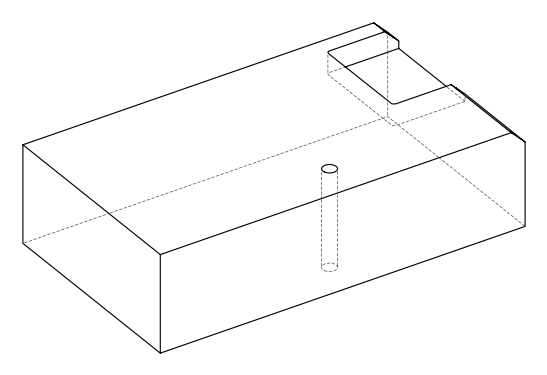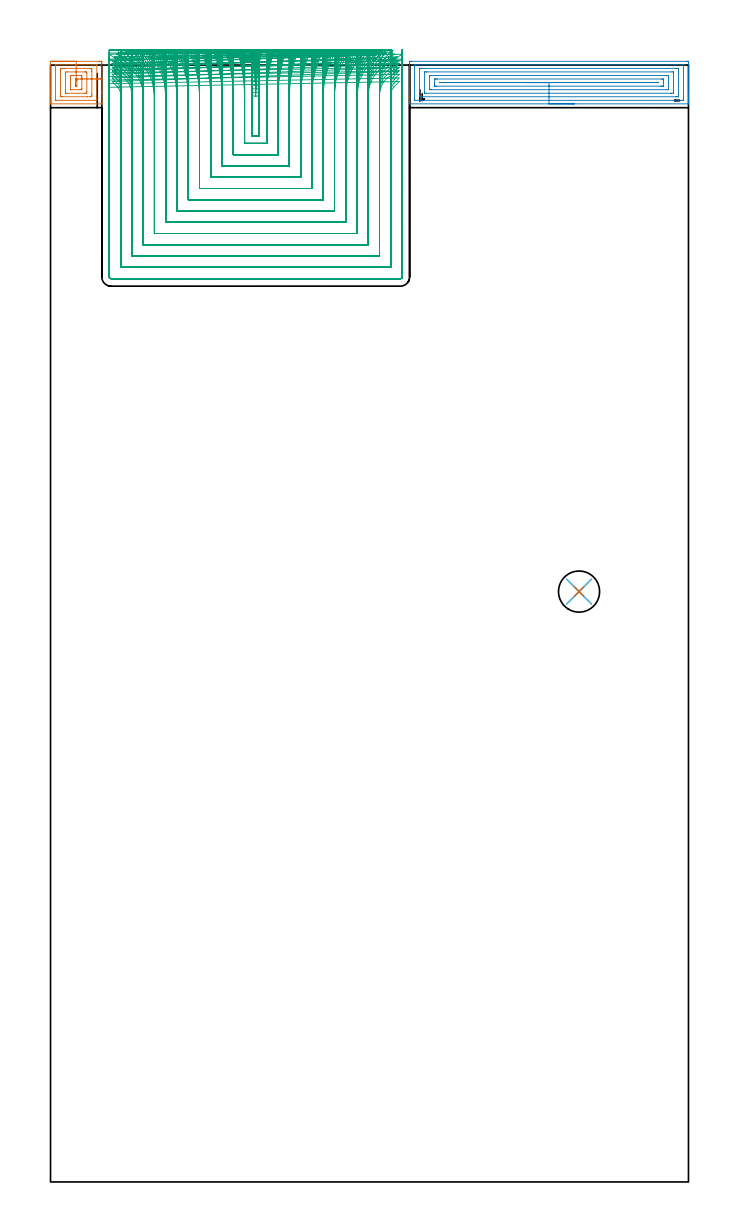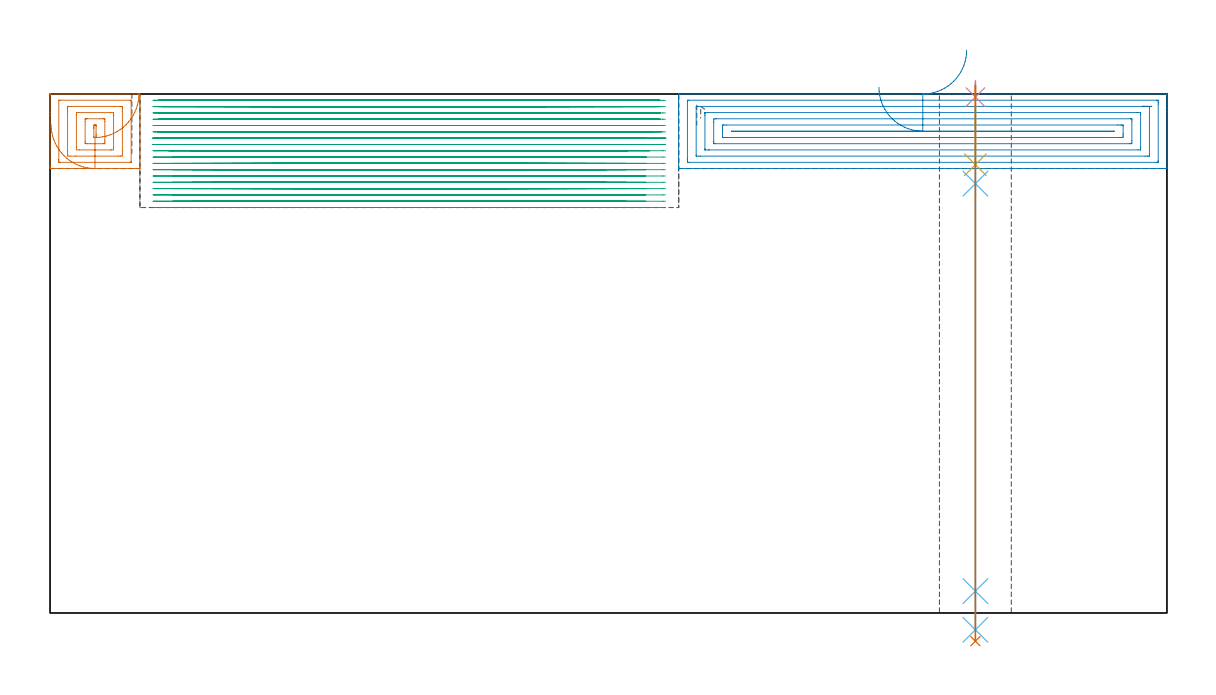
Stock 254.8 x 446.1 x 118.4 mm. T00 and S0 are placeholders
(PLAN: 7 operations, 5 tool changes, 156.5 min)
(1 AREA_MILL | FG_CHAMFER_SURFACE | UGT0205_001 | 1.34 min | 4050 mm3)
(2 AREA_MILL_1 | FG_CHAMFER_SURFACE_1 | UGT0205_001 | 6.41 min | 17183 mm3)
(3 MILL_SLOT | SLOT_PARTIAL_RECTANGULAR | NXT0201_008 | Follow Part, ap 1.5, ae 75% | 147.53 min | 278786 mm3)
(4 SPOT_DRILL | STEP1HOLE | NXT0321_9005460120000 | 0.03 min | 16 mm3)
(5 DRILL_BLIND_HOLE_INTO_CENTER | STEP1HOLE | UGT0301_352 | 0.07 min | 1238 mm3)
(6 GUN_DRILL_THROUGH_HOLE | STEP1HOLE | UGT0307_007 | 0.59 min | 8142 mm3)
(7 DRILL_TO_ENLARGE_THROUGH_HOLE | STEP1HOLE | UGT0301_288 | 0.51 min | 15544 mm3)
(TOOL UGT0205_001 | Chamfer Mill 20 x 3 x 45 deg. | D20 FL50 Z2)
(TOOL NXT0201_008 | ENDMILL 6mm [2P460-0600-NA 1630] | D6 FL26 Z6)
(TOOL NXT0321_9005460120000 | NC Spot Drill, 142deg, 12mm, Carbide, Uncoated | D12 PA142 FL30 Z2)
(TOOL UGT0301_352 | Twist Drill 10.75 mm | D10.75 PA118 FL84 Z2)
(TOOL UGT0307_007 | Gun Drill 10 mm | D10 PA130 FL24 Z1)
(TOOL UGT0301_288 | Twist Drill 16.4 mm | D16.4 PA118 FL125 Z2)
(OP 1 AREA_MILL)
G17 G21 G94 G90
T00 M6
G54
G17 G0 G90 X0.25 Y447.6 S1061 M3
G43 Z128.4 H0
Z111.4
G94 G1 X0.288 Z110.528 F250.
X0.402 Z109.664
X0.591 Z108.812
X0.853 Z107.98
X1.187 Z107.174
X1.59 Z106.4
X2.059 Z105.664
X2.59 Z104.972
X3.179 Z104.329
X3.822 Z103.74
X4.514 Z103.208
X5.25 Z102.74
X6.024 Z102.337
X6.83 Z102.003
X7.662 Z101.741
X8.514 Z101.552
X9.378 Z101.438
X10.25 Z101.4
X19.47
X19.991 Y447.597 Z101.403
X20.493 Y447.591 Z101.405
X20.496 Y447.584 Z101.412
X20.499 Y447.078 Z101.918
X20.5 Y446.569 Z102.427
Y435.554 Z113.44
Y434.8 Z114.198
Y434.668 Z114.33
X20.499 Y430.754 Z118.244
X20.49 Y430.605 Z118.393
X20.434 Y430.6 Z118.4
X0.066
X0.01 Y430.605 Z118.393
X0. Y430.756 Z118.242
Y434.8 Z114.198
Y435.554 Z113.44
Y447.078 Z101.918
X0.003 Y447.458 Z101.537
X0.01 Y447.591 Z101.405
X0.143 Y447.599 Z101.399
X0.509 Y447.6 Z101.4
X10.25
Y446.186 Z102.814
X18.226
X18.438 Y446.181 Z102.819
X18.483 Y446.179 Z102.821
X18.492 Y446.151 Z102.849
X18.498 Y446.114 Z102.886
X18.5 Y446.075 Z102.925
Y432.615 Z116.385
X18.498 Y432.334 Z116.666
X18.493 Y432.147 Z116.853
X18.485 Y432.021 Z116.979
X18.439 Y432.018 Z116.982
X18.214 Y432.014 Z116.986
X2.274
X2.063 Y432.019 Z116.981
X2.017 Y432.021 Z116.979
X2.008 Y432.049 Z116.951
X2.002 Y432.086 Z116.914
X2.001 Y432.125 Z116.875
X2. Y445.585 Z103.415
X2.002 Y445.866 Z103.134
X2.008 Y446.053 Z102.947
X2.015 Y446.179 Z102.821
X2.061 Y446.182 Z102.818
X2.28 Y446.186 Z102.814
X10.25
Y444.772 Z104.228
X15.563 Y444.771 Z104.229
X16.1 Y444.768 Z104.232
X16.449 Y444.765 Z104.235
X16.493 Y444.419 Z104.581
X16.498 Y444.37 Z104.63
X16.5 Y443.532 Z105.468
Y434.617 Z114.383
X16.497 Y433.781 Z115.219
X16.495 Y433.735 Z115.265
X16.449 Y433.436 Z115.564
X15.913 Y433.431 Z115.569
X14.678 Y433.428 Z115.572
X4.937 Y433.429 Z115.571
X4.4 Y433.432 Z115.568
X4.051 Y433.436 Z115.564
X4.007 Y433.781 Z115.219
X4.003 Y433.83 Z115.17
X4. Y434.668 Z114.332
Y443.583 Z105.417
X4.003 Y444.419 Z104.581
X4.005 Y444.465 Z104.535
X4.051 Y444.765 Z104.235
X4.587 Y444.769 Z104.231
X5.822 Y444.772 Z104.228
X10.25
Y443.357 Z105.643
X13.792
X13.967
X14.49 Y443.349 Z105.651
X14.5 Y442.824 Z106.176
Y435.554 Z113.446
X14.493 Y434.853 Z114.147
X13.792 Y434.843 Z114.157
X6.533
X6.01 Y434.851 Z114.149
X6. Y435.376 Z113.624
Y442.646 Z106.354
X6.007 Y443.347 Z105.653
X6.708 Y443.357 Z105.643
X10.25
Y441.943 Z107.057
X12.021
X12.205
X12.327 Y441.942 Z107.058
X12.425 Y441.939 Z107.061
X12.483 Y441.936 Z107.064
X12.49 Y441.918 Z107.082
X12.494 Y441.759 Z107.241
X12.5 Y441.281 Z107.719
Y436.848 Z112.152
X12.497 Y436.441 Z112.559
X12.494 Y436.321 Z112.679
X12.49 Y436.268 Z112.732
X12.388 Y436.263 Z112.737
X12.203 Y436.258 Z112.742
X12.021 Y436.257 Z112.743
X11.319
X8.479
X8.295
X8.173 Y436.258 Z112.742
X8.076 Y436.261 Z112.739
X8.018 Y436.264 Z112.736
X8.01 Y436.282 Z112.718
X8.006 Y436.441 Z112.559
X8.001 Y436.919 Z112.081
X8. Y441.352 Z107.648
X8.003 Y441.759 Z107.241
X8.006 Y441.879 Z107.121
X8.01 Y441.932 Z107.068
X8.112 Y441.937 Z107.063
X8.297 Y441.942 Z107.058
X8.479 Y441.943 Z107.057
X9.181
X10.25
Y440.527 Z108.473
X10.43 Y440.524 Z108.476
X10.487 Y440.522 Z108.478
X10.493 Y440.403 Z108.597
X10.497 Y440.237 Z108.763
X10.499 Y439.986 Z109.014
X10.5 Y439.736 Z109.264
X10.499 Y437.964 Z111.036
X10.493 Y437.713 Z111.287
X10.49 Y437.683 Z111.317
X10.483 Y437.678 Z111.322
X10.453 Y437.674 Z111.326
X10.385 Y437.672 Z111.328
X10.25
X10.07 Y437.676 Z111.324
X10.014 Y437.678 Z111.322
X10.007 Y437.797 Z111.203
X10.003 Y437.963 Z111.037
X10.001 Y438.214 Z110.786
X10. Y438.464 Z110.536
X10.002 Y440.235 Z108.765
X10.01 Y440.486 Z108.514
X10.021 Y440.523 Z108.477
X10.048 Y440.525 Z108.475
X10.115 Y440.527 Z108.473
X10.25
X11.122 Y440.529 Z108.509
X11.987 Y440.531 Z108.621
X12.839 Y440.532 Z108.808
X13.671 Y440.534 Z109.069
X14.478 Y440.536 Z109.401
X15.253 Y440.537 Z109.803
X15.989 Y440.539 Z110.27
X16.682 Y440.54 Z110.8
X17.327 Y440.541 Z111.388
X17.917 Y440.542 Z112.03
X18.45 Y440.543 Z112.721
X18.92 Y440.544 Z113.456
X19.324 Y440.545 Z114.229
X19.66 Y440.546 Z115.034
X19.924 Z115.866
X20.114 Z116.717
X20.23 Y440.547 Z117.582
X20.269 Z118.453
G0 Z128.4
M5
M2
(OP 2 AREA_MILL_1)
G17 G21 G94 G90
T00 M6
G54
G17 G0 G90 X209.1 Y430.6 S1061 M3
G43 Z128.4 H0
G94 G1 X209.062 Z127.528 F250.
X208.948 Z126.663
X208.759 Z125.812
X208.497 Z124.98
X208.163 Z124.174
X207.76 Z123.4
X207.292 Z122.664
X206.76 Z121.972
X206.171 Z121.329
X205.528 Z120.74
X204.836 Z120.208
X204.1 Z119.74
X203.326 Z119.337
X202.52 Z119.003
X201.688 Z118.741
X200.837 Z118.552
X199.972 Z118.438
X199.1 Z118.4
X143.517
X143.409 Y430.603 Z118.389
X143.407 Y430.619 Z118.372
X143.4 Y430.875 Z118.124
Y431.588 Z117.411
Y432.428 Z116.571
Y432.895 Z116.102
Y433.128 Z115.869
Y433.781 Z115.216
Y434.014 Z114.983
Y434.668 Z114.326
Y447.078 Z101.918
X143.402 Y447.407 Z101.59
X143.41 Y447.591 Z101.405
X143.595 Y447.599 Z101.399
X143.962 Y447.6 Z101.4
X254.238
X254.608 Y447.596 Z101.402
X254.79 Y447.591 Z101.405
X254.8 Y447.405 Z101.592
Y434.668 Z114.326
Y434.014 Z114.983
Y433.781 Z115.216
Y433.128 Z115.869
Y432.895 Z116.102
Y432.428 Z116.571
Y431.588 Z117.411
Y430.875 Z118.124
Y430.621 Z118.371
Y430.597 Z118.393
X254.798 Z118.394
X254.683 Y430.6 Z118.4
X199.1
Y432.014 Z116.986
X145.734
X145.52 Y432.018 Z116.982
X145.421 Y432.021 Z116.979
X145.41 Y432.075 Z116.925
X145.405 Y432.141 Z116.859
X145.401 Y432.347 Z116.653
X145.4 Y445.305 Z103.695
X145.402 Y445.643 Z103.357
X145.41 Y445.984 Z103.016
X145.419 Y446.179 Z102.821
X145.52 Y446.182 Z102.818
X145.74 Y446.186 Z102.814
X252.466
X252.68 Y446.182 Z102.818
X252.779 Y446.179 Z102.821
X252.79 Y446.125 Z102.875
X252.795 Y446.059 Z102.941
X252.799 Y445.853 Z103.147
X252.8 Y432.895 Z116.105
X252.798 Y432.557 Z116.443
X252.79 Y432.216 Z116.784
X252.781 Y432.021 Z116.979
X252.68 Y432.018 Z116.982
X252.46 Y432.014 Z116.986
X199.1
Y433.428 Z115.572
X148.408 Y433.429 Z115.571
X147.872 Y433.43 Z115.57
X147.519 Y433.433 Z115.567
X147.411 Y433.435 Z115.565
X147.404 Y433.663 Z115.337
X147.401 Y433.781 Z115.219
X147.4 Y444.537 Z104.463
X147.404 Y444.656 Z104.344
X147.41 Y444.734 Z104.266
X147.417 Y444.766 Z104.234
X147.432 Y444.767 Z104.233
X147.519 Y444.769 Z104.231
X148.055 Y444.771 Z104.229
X148.408 Y444.772 Z104.228
X249.792 Y444.771 Z104.229
X250.328 Y444.77 Z104.23
X250.681 Y444.767 Z104.233
X250.789 Y444.765 Z104.235
X250.796 Y444.537 Z104.463
X250.799 Y444.419 Z104.581
X250.8 Y433.663 Z115.337
X250.796 Y433.544 Z115.456
X250.79 Y433.466 Z115.534
X250.783 Y433.434 Z115.566
X250.768 Y433.433 Z115.567
X250.681 Y433.431 Z115.569
X250.145 Y433.429 Z115.571
X249.792 Y433.428 Z115.572
X199.1
Y434.843 Z114.157
X150.011
X149.447 Y434.848 Z114.152
X149.42 Y434.849 Z114.151
X149.41 Y434.872 Z114.128
X149.406 Y434.954 Z114.046
X149.402 Y435.12 Z113.88
X149.4 Y435.452 Z113.548
X149.401 Y443.038 Z105.962
X149.403 Y443.234 Z105.766
X149.408 Y443.332 Z105.668
X149.41 Y443.35 Z105.65
X149.427 Y443.352 Z105.648
X149.476 Y443.355 Z105.645
X150.187 Y443.357 Z105.643
X150.363
X248.189
X248.753 Y443.352 Z105.648
X248.78 Y443.351 Z105.649
X248.79 Y443.328 Z105.672
X248.794 Y443.246 Z105.754
X248.798 Y443.08 Z105.92
X248.8 Y442.748 Z106.252
X248.799 Y435.162 Z113.838
X248.797 Y434.966 Z114.034
X248.792 Y434.868 Z114.132
X248.79 Y434.85 Z114.15
X248.773 Y434.848 Z114.152
X248.724 Y434.845 Z114.155
X248.013 Y434.843 Z114.157
X247.837
X199.1
Y436.257 Z112.743
X151.966
X151.781 Y436.259 Z112.741
X151.422 Y436.264 Z112.736
X151.41 Y436.441 Z112.559
X151.401 Y437.003 Z111.997
X151.4 Y441.437 Z107.563
X151.403 Y441.759 Z107.241
X151.407 Y441.9 Z107.1
X151.409 Y441.929 Z107.071
X151.475 Y441.936 Z107.064
X151.597 Y441.94 Z107.06
X151.782 Y441.943 Z107.057
X246.234
X246.419 Y441.941 Z107.059
X246.778 Y441.936 Z107.064
X246.79 Y441.759 Z107.241
X246.799 Y441.197 Z107.803
X246.8 Y436.763 Z112.237
X246.797 Y436.441 Z112.559
X246.793 Y436.3 Z112.7
X246.791 Y436.271 Z112.729
X246.725 Y436.264 Z112.736
X246.603 Y436.26 Z112.74
X246.418 Y436.257 Z112.743
X199.1
Y437.671 Z111.329
X154.288
X153.744 Y437.672 Z111.328
X153.563 Y437.674 Z111.326
X153.427 Y437.678 Z111.322
X153.41 Y437.871 Z111.129
X153.404 Y438.213 Z110.787
X153.4 Y438.556 Z110.444
X153.401 Y440.329 Z108.671
X153.407 Y440.444 Z108.556
X153.414 Y440.522 Z108.478
X153.473 Y440.525 Z108.475
X153.744 Y440.528 Z108.472
X154.089 Y440.529 Z108.471
X154.634
X243.912
X244.456 Y440.528 Z108.472
X244.637 Y440.526 Z108.474
X244.773 Y440.522 Z108.478
X244.79 Y440.329 Z108.671
X244.797 Y439.986 Z109.014
X244.8 Y439.644 Z109.356
X244.799 Y437.871 Z111.129
X244.793 Y437.756 Z111.244
X244.786 Y437.678 Z111.322
X244.727 Y437.675 Z111.325
X244.456 Y437.672 Z111.328
X244.11 Y437.671 Z111.329
X243.566
X199.1
Y439.085 Z109.915
X155.538
X155.523 Y439.087 Z109.913
X155.453 Y439.1 Z109.9
X155.509 Y439.114 Z109.886
X155.523 Y439.115 Z109.885
X242.662
X242.677 Y439.113 Z109.887
X242.747 Y439.1 Z109.9
X242.691 Y439.086 Z109.914
X242.677 Y439.085 Z109.915
X199.1
X198.228 Z109.953
X197.364 Z110.067
X196.512 Z110.255
X195.68 Z110.518
X194.874 Z110.852
X194.1 Z111.254
X193.364 Z111.723
X192.672 Z112.254
X192.029 Z112.844
X191.44 Z113.487
X190.909 Z114.179
X190.44 Z114.915
X190.037 Z115.689
X189.703 Z116.495
X189.441 Z117.327
X189.252 Z118.178
X189.138 Z119.043
X189.1 Z119.915
G0 Z128.4
M5
M2
(OP 3 MILL_SLOT)
G17 G21 G94 G90
T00 M6
G54
G17 G0 G90 X79.311 Y452.001 S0 M3
G43 Z128.4 H1
Z116.961
G94 G1 X80.074 Y449.1 F250.
G2 X81.95 Y436.635 R58.5 F500.
G1 Y433.635
G3 X83.4 Y434.009 R3.
G1 Y417.8
X80.5
Y434.008
G3 X81.95 Y433.635 R3.
G1 Y436.635
G2 X83.824 Y449.1 R58.5
G1 X84.587 Y452.001 F250.
X74.58 Y451.984
X75.407 Y449.1
G2 X77.5 Y434.213 R54. F500.
G1 Y414.8
X86.4
Y434.22
G2 X88.49 Y449.1 R54.
G1 X89.317 Y451.984 F250.
X69.806 Y451.961
X70.708 Y449.1
G2 X73. Y434.213 R49.5 F500.
G1 Y410.3
X90.9
Y434.22
G2 X93.189 Y449.1 R49.5
G1 X94.091 Y451.961 F250.
X64.974 Y451.931
X65.966 Y449.1
G2 X68.5 Y434.213 R45. F500.
G1 Y405.8
X95.4
Y434.22
G2 X97.931 Y449.1 R45.
G1 X98.923 Y451.931 F250.
X60.062 Y451.89
X61.165 Y449.1
G2 X64. Y434.213 R40.5 F500.
G1 Y401.3
X99.9
Y434.22
G2 X102.732 Y449.1 R40.5
G1 X103.835 Y451.89 F250.
X55.037 Y451.831
X56.278 Y449.1
G2 X59.5 Y434.213 R36. F500.
G1 Y396.8
X104.4
Y434.22
G2 X107.619 Y449.1 R36.
G1 X108.859 Y451.832 F250.
X49.842 Y451.744
X51.26 Y449.1
G2 X55. Y434.213 R31.5 F500.
G1 Y392.3
X108.9
Y434.22
G2 X112.636 Y449.1 R31.5
G1 X114.053 Y451.744 F250.
X44.371 Y451.603
X46.025 Y449.1
G2 X50.5 Y434.213 R27. F500.
G1 Y387.8
X113.4
Y434.22
G2 X117.87 Y449.1 R27.
G1 X119.523 Y451.603 F250.
X38.386 Y451.349
X40.371 Y449.1
G2 X46. Y434.213 R22.5 F500.
G1 Y383.3
X117.9
Y434.22
G2 X123.523 Y449.1 R22.5
G1 X125.507 Y451.35 F250.
X31.137 Y450.786
X33.618 Y449.1
G2 X41.5 Y434.213 R18. F500.
G1 Y378.8
X122.4
Y434.22
G2 X130.271 Y449.1 R18.
G1 X132.751 Y450.788 F250.
X24.802 Y447.981 F500.
X27.657 Y447.057 F250.
G2 X37. Y434.213 R13.5 F500.
G1 Y374.3
X126.9
Y434.22
G2 X136.241 Y447.064 R13.5
G1 X139.095 Y447.988 F250.
X24.813 Y443.609 F500.
X27.5 Y442.275 F250.
G2 X32.5 Y434.213 R9. F500.
G1 Y369.8
X131.4
Y434.22
G2 X136.4 Y442.283 R9.
G1 X139.087 Y443.616 F250.
X24.635 Y439.501 F500.
X26.726 Y437.35 F250.
G2 X28. Y434.213 R4.5 F500.
G1 Y365.3
X135.9
Y434.22
G2 X137.174 Y437.357 R4.5
G1 X139.265 Y439.508 F250.
X23.5 Y437.213 F500.
Y434.213 F250.
Y361.4 F500.
G3 X24.1 Y360.8 R0.6
G1 X139.8
G3 X140.4 Y361.4 R0.6
G1 Y434.22
Y437.22 F250.
G0 Z128.4
X79.744 Y452.02
Z115.522
G1 X80.433 Y449.1
G2 X81.95 Y438.07 R58.5 F500.
G1 Y435.07
G3 X83.4 Y435.444 R3.
G1 Y417.8
X80.5
Y435.444
G3 X81.95 Y435.07 R3.
G1 Y438.07
G2 X83.467 Y449.1 R58.5
G1 X84.157 Y452.02 F250.
X75.052 Y452.005
X75.799 Y449.1
G2 X77.5 Y435.653 R54. F500.
G1 Y414.8
X86.4
Y435.651
G2 X88.101 Y449.1 R54.
G1 X88.849 Y452.005 F250.
X70.323 Y451.987
X71.138 Y449.1
G2 X73. Y435.653 R49.5 F500.
G1 Y410.3
X90.9
Y435.651
G2 X92.762 Y449.1 R49.5
G1 X93.577 Y451.987 F250.
X65.547 Y451.963
X66.444 Y449.1
G2 X68.5 Y435.653 R45. F500.
G1 Y405.8
X95.4
Y435.651
G2 X97.457 Y449.1 R45.
G1 X98.353 Y451.963 F250.
X60.706 Y451.93
X61.702 Y449.1
G2 X64. Y435.653 R40.5 F500.
G1 Y401.3
X99.9
Y435.651
G2 X102.198 Y449.1 R40.5
G1 X103.194 Y451.93 F250.
X55.773 Y451.883
X56.894 Y449.1
G2 X59.5 Y435.653 R36. F500.
G1 Y396.8
X104.4
Y435.651
G2 X107.006 Y449.1 R36.
G1 X108.127 Y451.883 F250.
X50.705 Y451.813
X51.985 Y449.1
G2 X55. Y435.653 R31.5 F500.
G1 Y392.3
X108.9
Y435.651
G2 X111.915 Y449.1 R31.5
G1 X113.196 Y451.813 F250.
X45.419 Y451.701
X46.913 Y449.1
G2 X50.5 Y435.653 R27. F500.
G1 Y387.8
X113.4
Y435.651
G2 X116.988 Y449.1 R27.
G1 X118.482 Y451.701 F250.
X39.746 Y451.505
X41.539 Y449.1
G2 X46. Y435.653 R22.5 F500.
G1 Y383.3
X117.9
Y435.651
G2 X122.362 Y449.1 R22.5
G1 X124.155 Y451.505 F250.
X33.224 Y451.094
X35.465 Y449.1
G2 X41.5 Y435.653 R18. F500.
G1 Y378.8
X122.4
Y435.651
G2 X128.436 Y449.1 R18.
G1 X130.678 Y451.094 F250.
X25.596 Y449.322
X28.392 Y448.235
G2 X37. Y435.653 R13.5 F500.
G1 Y374.3
X126.9
Y435.651
G2 X135.509 Y448.234 R13.5
G1 X138.305 Y449.321 F250.
X24.813 Y445.048 F500.
X27.5 Y443.715 F250.
G2 X32.5 Y435.653 R9. F500.
G1 Y369.8
X131.4
Y435.651
G2 X136.4 Y443.714 R9.
G1 X139.087 Y445.047 F250.
X24.636 Y440.94 F500.
X26.727 Y438.789 F250.
G2 X28. Y435.653 R4.5 F500.
G1 Y365.3
X135.9
Y435.651
G2 X137.176 Y438.791 R4.5
G1 X139.269 Y440.94 F250.
X23.5 Y438.653 F500.
Y435.653 F250.
Y361.4 F500.
G3 X24.1 Y360.8 R0.6
G1 X139.8
G3 X140.4 Y361.4 R0.6
G1 Y435.651
Y438.651 F250.
G0 Z128.4
X80.139 Y452.036
Z114.083
G1 X80.754 Y449.1
G2 X81.95 Y439.509 R58.5 F500.
G1 Y436.509
G3 X83.4 Y436.883 R3.
G1 Y417.8
X80.5
Y436.883
G3 X81.95 Y436.509 R3.
G1 Y439.509
G2 X83.146 Y449.1 R58.5
G1 X83.762 Y452.036 F250.
X75.481 Y452.025
X76.148 Y449.1
G2 X77.5 Y437.092 R54. F500.
G1 Y414.8
X86.4
Y437.09
G2 X87.752 Y449.1 R54.
G1 X88.42 Y452.025 F250.
X70.794 Y452.01
X71.522 Y449.1
G2 X73. Y437.092 R49.5 F500.
G1 Y410.3
X90.9
Y437.09
G2 X92.379 Y449.1 R49.5
G1 X93.107 Y452.01 F250.
X66.068 Y451.991
X66.868 Y449.1
G2 X68.5 Y437.092 R45. F500.
G1 Y405.8
X95.4
Y437.09
G2 X97.032 Y449.1 R45.
G1 X97.833 Y451.991 F250.
X61.29 Y451.965
X62.179 Y449.1
G2 X64. Y437.092 R40.5 F500.
G1 Y401.3
X99.9
Y437.09
G2 X101.722 Y449.1 R40.5
G1 X102.611 Y451.965 F250.
X56.438 Y451.928
X57.438 Y449.1
G2 X59.5 Y437.092 R36. F500.
G1 Y396.8
X104.4
Y437.09
G2 X106.462 Y449.1 R36.
G1 X107.463 Y451.928 F250.
X51.478 Y451.873
X52.622 Y449.1
G2 X55. Y437.092 R31.5 F500.
G1 Y392.3
X108.9
Y437.09
G2 X111.279 Y449.1 R31.5
G1 X112.423 Y451.873 F250.
X46.349 Y451.787
X47.683 Y449.1
G2 X50.5 Y437.092 R27. F500.
G1 Y387.8
X113.4
Y437.09
G2 X116.218 Y449.1 R27.
G1 X117.552 Y451.787 F250.
X40.927 Y451.637
X42.528 Y449.1
G2 X46. Y437.092 R22.5 F500.
G1 Y383.3
X117.9
Y437.09
G2 X121.373 Y449.1 R22.5
G1 X122.975 Y451.637 F250.
X34.908 Y451.335
X36.91 Y449.1
G2 X41.5 Y437.092 R18. F500.
G1 Y378.8
X122.4
Y437.09
G2 X126.992 Y449.1 R18.
G1 X128.994 Y451.335 F250.
X27.169 Y450.426
X29.82 Y449.022
G2 X37. Y437.092 R13.5 F500.
G1 Y374.3
X126.9
Y437.09
G2 X134.083 Y449.021 R13.5
G1 X136.734 Y450.425 F250.
X24.813 Y446.488 F500.
X27.5 Y445.155 F250.
G2 X32.5 Y437.092 R9. F500.
G1 Y369.8
X131.4
Y437.09
G2 X136.4 Y445.153 R9.
G1 X139.087 Y446.486 F250.
X24.636 Y442.38 F500.
X26.727 Y440.229 F250.
G2 X28. Y437.092 R4.5 F500.
G1 Y365.3
X135.9
Y437.09
G2 X137.176 Y440.23 R4.5
G1 X139.269 Y442.379 F250.
X23.5 Y440.092 F500.
Y437.092 F250.
Y361.4 F500.
G3 X24.1 Y360.8 R0.6
G1 X139.8
G3 X140.4 Y361.4 R0.6
G1 Y437.09
Y440.09 F250.
G0 Z128.4
X80.496 Y452.051
Z112.644
G1 X81.038 Y449.1
G2 X81.95 Y440.949 R58.5 F500.
G1 Y437.949
G3 X83.4 Y438.322 R3.
G1 Y417.8
X80.5
Y438.322
G3 X81.95 Y437.949 R3.
G1 Y440.949
G2 X82.863 Y449.1 R58.5
G1 X83.405 Y452.051 F250.
X75.869 Y452.042
X76.456 Y449.1
G2 X77.5 Y438.532 R54. F500.
G1 Y414.8
X86.4
Y438.529
G2 X87.445 Y449.1 R54.
G1 X88.032 Y452.042 F250.
X71.218 Y452.031
X71.859 Y449.1
G2 X73. Y438.532 R49.5 F500.
G1 Y410.3
X90.9
Y438.529
G2 X92.042 Y449.1 R49.5
G1 X92.683 Y452.031 F250.
X66.537 Y452.016
X67.242 Y449.1
G2 X68.5 Y438.532 R45. F500.
G1 Y405.8
X95.4
Y438.529
G2 X96.659 Y449.1 R45.
G1 X97.364 Y452.016 F250.
X61.814 Y451.996
X62.597 Y449.1
G2 X64. Y438.532 R40.5 F500.
G1 Y401.3
X99.9
Y438.529
G2 X101.304 Y449.1 R40.5
G1 X102.087 Y451.996 F250.
X57.033 Y451.968
X57.914 Y449.1
G2 X59.5 Y438.532 R36. F500.
G1 Y396.8
X104.4
Y438.529
G2 X105.987 Y449.1 R36.
G1 X106.868 Y451.968 F250.
X52.168 Y451.926
X53.174 Y449.1
G2 X55. Y438.532 R31.5 F500.
G1 Y392.3
X108.9
Y438.529
G2 X110.727 Y449.1 R31.5
G1 X111.733 Y451.926 F250.
X47.172 Y451.861
X48.346 Y449.1
G2 X50.5 Y438.532 R27. F500.
G1 Y387.8
X113.4
Y438.529
G2 X115.555 Y449.1 R27.
G1 X116.73 Y451.861 F250.
X41.955 Y451.749
X43.364 Y449.1
G2 X46. Y438.532 R22.5 F500.
G1 Y383.3
X117.9
Y438.529
G2 X120.538 Y449.1 R22.5
G1 X121.947 Y451.748 F250.
X36.31 Y451.529
X38.071 Y449.1
G2 X41.5 Y438.532 R18. F500.
G1 Y378.8
X122.4
Y438.529
G2 X125.831 Y449.1 R18.
G1 X127.593 Y451.528 F250.
X29.552 Y450.967
X31.901 Y449.1
G2 X37. Y438.532 R13.5 F500.
G1 Y374.3
X126.9
Y438.529
G2 X132.003 Y449.1 R13.5
G1 X134.352 Y450.966 F250.
X24.857 Y447.921 F500.
X27.538 Y446.575 F250.
G2 X32.5 Y438.532 R9. F500.
G1 Y369.8
X131.4
Y438.529
G2 X136.363 Y446.573 R9.
G1 X139.044 Y447.919 F250.
X24.64 Y443.819 F500.
X26.729 Y441.666 F250.
G2 X28. Y438.532 R4.5 F500.
G1 Y365.3
X135.9
Y438.529
G2 X137.176 Y441.669 R4.5
G1 X139.269 Y443.818 F250.
X23.5 Y441.532 F500.
Y438.532 F250.
Y361.4 F500.
G3 X24.1 Y360.8 R0.6
G1 X139.8
G3 X140.4 Y361.4 R0.6
G1 Y438.529
Y441.529 F250.
G0 Z128.4
X80.815 Y452.063
Z111.205
G1 X81.283 Y449.1
G2 X81.95 Y442.391 R58.5 F500.
G1 Y439.391
G3 X83.4 Y439.765 R3.
G1 Y417.8
X80.5
Y439.765
G3 X81.95 Y439.391 R3.
G1 Y442.391
G2 X82.616 Y449.1 R58.5
G1 X83.084 Y452.063 F250.
X76.216 Y452.057
X76.723 Y449.1
G2 X77.5 Y439.972 R54. F500.
G1 Y414.8
X86.4
Y439.975
G2 X87.177 Y449.1 R54.
G1 X87.683 Y452.057 F250.
X71.598 Y452.049
X72.151 Y449.1
G2 X73. Y439.972 R49.5 F500.
G1 Y410.3
X90.9
Y439.975
G2 X91.748 Y449.1 R49.5
G1 X92.301 Y452.049 F250.
X66.956 Y452.038
X67.564 Y449.1
G2 X68.5 Y439.972 R45. F500.
G1 Y405.8
X95.4
Y439.975
G2 X96.335 Y449.1 R45.
G1 X96.943 Y452.038 F250.
X62.282 Y452.023
X62.958 Y449.1
G2 X64. Y439.972 R40.5 F500.
G1 Y401.3
X99.9
Y439.975
G2 X100.941 Y449.1 R40.5
G1 X101.617 Y452.023 F250.
X57.563 Y452.002
X58.323 Y449.1
G2 X59.5 Y439.972 R36. F500.
G1 Y396.8
X104.4
Y439.975
G2 X105.576 Y449.1 R36.
G1 X106.336 Y452.002 F250.
X52.779 Y451.971
X53.648 Y449.1
G2 X55. Y439.972 R31.5 F500.
G1 Y392.3
X108.9
Y439.975
G2 X110.251 Y449.1 R31.5
G1 X111.12 Y451.971 F250.
X47.896 Y451.923
X48.91 Y449.1
G2 X50.5 Y439.972 R27. F500.
G1 Y387.8
X113.4
Y439.975
G2 X114.989 Y449.1 R27.
G1 X116.003 Y451.923 F250.
X42.848 Y451.842
X44.065 Y449.1
G2 X46. Y439.972 R22.5 F500.
G1 Y383.3
X117.9
Y439.975
G2 X119.833 Y449.1 R22.5
G1 X121.05 Y451.842 F250.
X37.492 Y451.686
X39.014 Y449.1
G2 X41.5 Y439.972 R18. F500.
G1 Y378.8
X122.4
Y439.975
G2 X124.884 Y449.1 R18.
G1 X126.405 Y451.686 F250.
X31.417 Y451.31
X33.446 Y449.1
G2 X37. Y439.972 R13.5 F500.
G1 Y374.3
X126.9
Y439.975
G2 X130.451 Y449.1 R13.5
G1 X132.479 Y451.311 F250.
X25.406 Y449.265
X28.004 Y447.764
G2 X32.5 Y439.972 R9. F500.
G1 Y369.8
X131.4
Y439.975
G2 X135.895 Y447.766 R9.
G1 X138.492 Y449.268 F250.
X24.64 Y445.258 F500.
X26.729 Y443.106 F250.
G2 X28. Y439.972 R4.5 F500.
G1 Y365.3
X135.9
Y439.975
G2 X137.174 Y443.112 R4.5
G1 X139.265 Y445.263 F250.
X23.5 Y442.972 F500.
Y439.972 F250.
Y361.4 F500.
G3 X24.1 Y360.8 R0.6
G1 X139.8
G3 X140.4 Y361.4 R0.6
G1 Y439.975
Y442.975 F250.
G0 Z128.4
X81.104 Y452.074
Z109.767
G1 X81.497 Y449.1
G2 X81.95 Y443.864 R58.5 F500.
G1 Y440.864
G3 X83.4 Y441.238 R3.
G1 Y417.8
X80.5
Y441.238
G3 X81.95 Y440.864 R3.
G1 Y443.864
G2 X82.403 Y449.1 R58.5
G1 X82.795 Y452.074 F250.
X76.529 Y452.07
X76.954 Y449.1
G2 X77.5 Y441.443 R54. F500.
G1 Y414.8
X86.4
Y441.449
G2 X86.945 Y449.1 R54.
G1 X87.37 Y452.07 F250.
X71.94 Y452.064
X72.404 Y449.1
G2 X73. Y441.443 R49.5 F500.
G1 Y410.3
X90.9
Y441.449
G2 X91.495 Y449.1 R49.5
G1 X91.959 Y452.064 F250.
X67.333 Y452.056
X67.844 Y449.1
G2 X68.5 Y441.443 R45. F500.
G1 Y405.8
X95.4
Y441.449
G2 X96.055 Y449.1 R45.
G1 X96.565 Y452.056 F250.
X62.702 Y452.046
X63.27 Y449.1
G2 X64. Y441.443 R40.5 F500.
G1 Y401.3
X99.9
Y441.449
G2 X100.629 Y449.1 R40.5
G1 X101.196 Y452.046 F250.
X58.038 Y452.031
X58.676 Y449.1
G2 X59.5 Y441.443 R36. F500.
G1 Y396.8
X104.4
Y441.449
G2 X105.223 Y449.1 R36.
G1 X105.86 Y452.031 F250.
X53.326 Y452.01
X54.055 Y449.1
G2 X55. Y441.443 R31.5 F500.
G1 Y392.3
X108.9
Y441.449
G2 X109.843 Y449.1 R31.5
G1 X110.572 Y452.01 F250.
X48.541 Y451.977
X49.392 Y449.1
G2 X50.5 Y441.443 R27. F500.
G1 Y387.8
X113.4
Y441.449
G2 X114.507 Y449.1 R27.
G1 X115.357 Y451.977 F250.
X43.636 Y451.921
X44.657 Y449.1
G2 X46. Y441.443 R22.5 F500.
G1 Y383.3
X117.9
Y441.449
G2 X119.241 Y449.1 R22.5
G1 X120.261 Y451.921 F250.
X38.514 Y451.815
X39.79 Y449.1
G2 X41.5 Y441.443 R18. F500.
G1 Y378.8
X122.4
Y441.449
G2 X124.107 Y449.1 R18.
G1 X125.382 Y451.815 F250.
X32.917 Y451.571
X34.618 Y449.1
G2 X37. Y441.443 R13.5 F500.
G1 Y374.3
X126.9
Y441.449
G2 X129.278 Y449.1 R13.5
G1 X130.978 Y451.572 F250.
X26.419 Y450.47
X28.835 Y448.691
G2 X32.5 Y441.443 R9. F500.
G1 Y369.8
X131.4
Y441.449
G2 X135.093 Y448.717 R9.
G1 X137.515 Y450.486 F250.
X24.505 Y446.757 F500.
X26.648 Y444.658 F250.
G2 X28. Y441.443 R4.5 F500.
G1 Y365.3
X135.9
Y441.449
G2 X137.276 Y444.687 R4.5
G1 X139.435 Y446.77 F250.
X23.5 Y444.443 F500.
Y441.443 F250.
Y361.4 F500.
G3 X24.1 Y360.8 R0.6
G1 X139.8
G3 X140.4 Y361.4 R0.6
G1 Y441.449
Y444.449 F250.
G0 Z128.4
X81.382 Y452.084
Z108.328
G1 X81.69 Y449.1
G2 X81.95 Y445.508 R58.5 F500.
G1 Y442.508
G3 X83.4 Y442.882 R3.
G1 Y417.8
X80.5
Y442.882
G3 X81.95 Y442.508 R3.
G1 Y445.508
G2 X82.209 Y449.1 R58.5
G1 X82.517 Y452.084 F250.
X76.83 Y452.081
X77.164 Y449.1
G2 X77.5 Y443.087 R54. F500.
G1 Y414.8
X86.4
Y443.093
G2 X86.735 Y449.1 R54.
G1 X87.069 Y452.081 F250.
X72.269 Y452.078
X72.633 Y449.1
G2 X73. Y443.087 R49.5 F500.
G1 Y410.3
X90.9
Y443.093
G2 X91.266 Y449.1 R49.5
G1 X91.63 Y452.078 F250.
X67.696 Y452.073
X68.096 Y449.1
G2 X68.5 Y443.087 R45. F500.
G1 Y405.8
X95.4
Y443.093
G2 X95.803 Y449.1 R45.
G1 X96.203 Y452.073 F250.
X63.106 Y452.067
X63.551 Y449.1
G2 X64. Y443.087 R40.5 F500.
G1 Y401.3
X99.9
Y443.093
G2 X100.348 Y449.1 R40.5
G1 X100.793 Y452.067 F250.
X58.493 Y452.058
X58.994 Y449.1
G2 X59.5 Y443.087 R36. F500.
G1 Y396.8
X104.4
Y443.093
G2 X104.905 Y449.1 R36.
G1 X105.405 Y452.058 F250.
X53.848 Y452.045
X54.421 Y449.1
G2 X55. Y443.087 R31.5 F500.
G1 Y392.3
X108.9
Y443.093
G2 X109.478 Y449.1 R31.5
G1 X110.05 Y452.045 F250.
X49.154 Y452.025
X49.822 Y449.1
G2 X50.5 Y443.087 R27. F500.
G1 Y387.8
X113.4
Y443.093
G2 X114.077 Y449.1 R27.
G1 X114.744 Y452.025 F250.
X44.38 Y451.991
X45.182 Y449.1
G2 X46. Y443.087 R22.5 F500.
G1 Y383.3
X117.9
Y443.093
G2 X118.717 Y449.1 R22.5
G1 X119.518 Y451.991 F250.
X39.464 Y451.928
X40.466 Y449.1
G2 X41.5 Y443.087 R18. F500.
G1 Y378.8
X122.4
Y443.093
G2 X123.432 Y449.1 R18.
G1 X124.433 Y451.928 F250.
X34.25 Y451.786
X35.587 Y449.1
G2 X37. Y443.087 R13.5 F500.
G1 Y374.3
X126.9
Y443.093
G2 X128.31 Y449.1 R13.5
G1 X129.645 Y451.787 F250.
X28.192 Y451.332
X30.196 Y449.1
G2 X32.5 Y443.087 R9. F500.
G1 Y369.8
X131.4
Y443.093
G2 X133.698 Y449.1 R9.
G1 X135.7 Y451.334 F250.
X23.392 Y448.494 F500.
X25.921 Y446.88 F250.
G2 X28. Y443.087 R4.5 F500.
G1 Y365.3
X135.9
Y443.093
G2 X137.982 Y446.888 R4.5
G1 X140.512 Y448.5 F250.
X23.5 Y446.087 F500.
Y443.087 F250.
Y361.4 F500.
G3 X24.1 Y360.8 R0.6
G1 X139.8
G3 X140.4 Y361.4 R0.6
G1 Y443.093
Y446.093 F250.
G0 Z128.4
X81.644 Y452.093
Z106.889
G1 X81.855 Y449.1
G2 X81.949 Y447.419 R58.5 F500.
G1 X81.95 Y444.419
G3 X83.4 Y444.793 R3.
G1 Y417.8
X80.5
Y444.792
G3 X81.95 Y444.419 R3.
G1 X81.949 Y447.419
G2 X82.043 Y449.1 R58.5
G1 X82.252 Y452.093 F250.
X77.114 Y452.091
X77.343 Y449.1
G2 X77.5 Y444.984 R54. F500.
G1 Y414.8
X86.4
Y445.018
G2 X86.555 Y449.1 R54.
G1 X86.781 Y452.091 F250.
X72.579 Y452.09
X72.829 Y449.1
G2 X73. Y444.984 R49.5 F500.
G1 Y410.3
X90.9
Y445.018
G2 X91.069 Y449.1 R49.5
G1 X91.316 Y452.09 F250.
X68.037 Y452.087
X68.311 Y449.1
G2 X68.5 Y444.984 R45. F500.
G1 Y405.8
X95.4
Y445.018
G2 X95.586 Y449.1 R45.
G1 X95.858 Y452.088 F250.
X63.485 Y452.084
X63.79 Y449.1
G2 X64. Y444.984 R40.5 F500.
G1 Y401.3
X99.9
Y445.018
G2 X100.106 Y449.1 R40.5
G1 X100.409 Y452.085 F250.
X58.921 Y452.08
X59.264 Y449.1
G2 X59.5 Y444.984 R36. F500.
G1 Y396.8
X104.4
Y445.018
G2 X104.632 Y449.1 R36.
G1 X104.972 Y452.081 F250.
X54.338 Y452.074
X54.73 Y449.1
G2 X55. Y444.984 R31.5 F500.
G1 Y392.3
X108.9
Y445.018
G2 X109.166 Y449.1 R31.5
G1 X109.554 Y452.075 F250.
X49.727 Y452.065
X50.184 Y449.1
G2 X50.5 Y444.984 R27. F500.
G1 Y387.8
X113.4
Y445.018
G2 X113.71 Y449.1 R27.
G1 X114.164 Y452.066 F250.
X45.071 Y452.049
X45.62 Y449.1
G2 X46. Y444.984 R22.5 F500.
G1 Y383.3
X117.9
Y445.018
G2 X118.273 Y449.1 R22.5
G1 X118.818 Y452.05 F250.
X40.337 Y452.02
X41.023 Y449.1
G2 X41.5 Y444.984 R18. F500.
G1 Y378.8
X122.4
Y445.018
G2 X122.869 Y449.1 R18.
G1 X123.549 Y452.022 F250.
X35.442 Y451.957
X36.357 Y449.1
G2 X37. Y444.984 R13.5 F500.
G1 Y374.3
X126.9
Y445.018
G2 X127.532 Y449.1 R13.5
G1 X128.439 Y451.96 F250.
X30.131 Y451.768
X31.503 Y449.1
G2 X32.5 Y444.984 R9. F500.
G1 Y369.8
X131.4
Y445.018
G2 X132.379 Y449.1 R9.
G1 X133.74 Y451.774 F250.
X23.447 Y450.392
X25.96 Y448.752
G2 X28. Y444.984 R4.5 F500.
G1 Y365.3
X135.9
Y445.018
G2 X137.92 Y448.773 R4.5
G1 X140.423 Y450.426 F250.
X23.5 Y447.984 F500.
Y444.984 F250.
Y361.4 F500.
G3 X24.1 Y360.8 R0.6
G1 X139.8
G3 X140.4 Y361.4 R0.6
G1 Y445.018
Y448.018 F250.
G0 Z128.4
X77.422 Y452.099
Z105.45
G1 X77.487 Y449.1
G2 X77.5 Y447.925 R54. F500.
G1 Y447.741
X80.5
G3 X83.4 Y447.742 R3.
G1 Y417.8
X80.5
Y447.741
X77.5
Y414.8
X86.4
Y447.975
G2 X86.412 Y449.1 R54.
G1 X86.474 Y452.099 F250.
X72.915
X72.986 Y449.1
G2 X73. Y447.925 R49.5 F500.
G1 Y410.3
X90.9
Y447.975
G2 X90.913 Y449.1 R49.5
G1 X90.981 Y452.099 F250.
X68.406
X68.485 Y449.1
G2 X68.5 Y447.925 R45. F500.
G1 Y405.8
X95.4
Y447.975
G2 X95.414 Y449.1 R45.
G1 X95.489 Y452.099 F250.
X63.896
X63.983 Y449.1
G2 X64. Y447.925 R40.5 F500.
G1 Y401.3
X99.9
Y447.975
G2 X99.916 Y449.1 R40.5
G1 X99.999 Y452.099 F250.
X59.383 Y452.098
X59.481 Y449.1
G2 X59.5 Y447.925 R36. F500.
G1 Y396.8
X104.4
Y447.975
G2 X104.418 Y449.1 R36.
G1 X104.511 Y452.099 F250.
X54.866 Y452.098
X54.978 Y449.1
G2 X55. Y447.925 R31.5 F500.
G1 Y392.3
X108.9
Y447.975
G2 X108.92 Y449.1 R31.5
G1 X109.027 Y452.098 F250.
X50.344 Y452.097
X50.474 Y449.1
G2 X50.5 Y447.925 R27. F500.
G1 Y387.8
X113.4
Y447.975
G2 X113.423 Y449.1 R27.
G1 X113.548 Y452.097 F250.
X45.813 Y452.096
X45.969 Y449.1
G2 X46. Y447.925 R22.5 F500.
G1 Y383.3
X117.9
Y447.975
G2 X117.928 Y449.1 R22.5
G1 X118.078 Y452.096 F250.
X41.266 Y452.094
X41.462 Y449.1
G2 X41.5 Y447.925 R18. F500.
G1 Y378.8
X122.4
Y447.975
G2 X122.435 Y449.1 R18.
G1 X122.623 Y452.094 F250.
X36.688 Y452.089
X36.949 Y449.1
G2 X37. Y447.925 R13.5 F500.
G1 Y374.3
X126.9
Y447.975
G2 X126.947 Y449.1 R13.5
G1 X127.197 Y452.09 F250.
X32.031 Y452.074
X32.423 Y449.1
G2 X32.5 Y447.925 R9. F500.
G1 Y369.8
X131.4
Y447.975
G2 X131.471 Y449.1 R9.
G1 X131.846 Y452.076 F250.
X27.06 Y451.996
X27.844 Y449.1
G2 X28. Y447.925 R4.5 F500.
G1 Y365.3
X135.9
Y447.975
G2 X136.043 Y449.1 R4.5
G1 X136.793 Y452.005 F250.
X23.5 Y450.925
Y447.925
Y361.4 F500.
G3 X24.1 Y360.8 R0.6
G1 X139.8
G3 X140.4 Y361.4 R0.6
G1 Y447.975
Y450.975 F250.
G0 X77.492 Y452.1 Z104.011
G1 X77.5 Y449.1
Y448.96 F500.
Y448.764
X80.5
G3 X83.4 Y448.765 R3.
G1 Y417.8
X80.5
Y448.764
X77.5
Y414.8
X86.4
Y448.986
Y449.1
X86.406 Y452.1 F250.
X72.991
X73. Y449.1
Y448.96 F500.
Y410.3
X90.9
Y448.986
Y449.1
X90.907 Y452.1 F250.
X68.49
X68.5 Y449.1
Y448.96 F500.
Y405.8
X95.4
Y448.986
Y449.1
X95.408 Y452.1 F250.
X63.989
X64. Y449.1
Y448.96 F500.
Y401.3
X99.9
Y448.986
Y449.1
X99.909 Y452.1 F250.
X59.488
X59.5 Y449.1
Y448.96 F500.
Y396.8
X104.4
Y448.986
Y449.1
X104.41 Y452.1 F250.
X54.986
X55. Y449.1
Y448.96 F500.
Y392.3
X108.9
Y448.986
Y449.1
X108.911 Y452.1 F250.
X50.484
X50.5 Y449.1
Y448.96 F500.
Y387.8
X113.4
Y448.986
Y449.1
X113.413 Y452.1 F250.
X45.981
X46. Y449.1
Y448.96 F500.
Y383.3
X117.9
Y448.986
Y449.1
X117.916 Y452.1 F250.
X41.476
X41.499 Y449.1
X41.5 Y448.96 F500.
Y378.8
X122.4
Y448.986
Y449.1
X122.419 Y452.1 F250.
X36.968
X36.999 Y449.1
X37. Y448.96 F500.
Y374.3
X126.9
Y448.986
Y449.1
X126.926 Y452.1 F250.
X32.452
X32.499 Y449.1
X32.5 Y448.96 F500.
Y369.8
X131.4
Y448.986
X131.401 Y449.1
X131.439 Y452.1 F250.
X27.904 Y452.099
X27.998 Y449.1
X28. Y448.96 F500.
Y365.3
X135.9
Y448.986
X135.901 Y449.1
X135.977 Y452.099 F250.
X23.5 Y451.96
Y448.96
Y361.4 F500.
G3 X24.1 Y360.8 R0.6
G1 X139.8
G3 X140.4 Y361.4 R0.6
G1 Y448.986
Y451.986 F250.
G0 X77.5 Y452.1 Z102.572
G1 Y449.1
Y448.892 F500.
X80.5
G3 X83.4 Y448.892 R3.
G1 Y417.8
X80.5
Y448.892
X77.5
Y414.8
X86.4
Y449.1
Y452.1 F250.
X73.
Y449.1
Y410.3 F500.
X90.9
Y449.1
Y452.1 F250.
X68.5
Y449.1
Y405.8 F500.
X95.4
Y449.1
Y452.1 F250.
X64.
Y449.1
Y401.3 F500.
X99.9
Y449.1
Y452.1 F250.
X59.5
Y449.1
Y396.8 F500.
X104.4
Y449.1
Y452.1 F250.
X55.
Y449.1
Y392.3 F500.
X108.9
Y449.1
Y452.1 F250.
X50.5
Y449.1
Y387.8 F500.
X113.4
Y449.1
Y452.1 F250.
X46.
Y449.1
Y383.3 F500.
X117.9
Y449.1
Y452.1 F250.
X41.5
Y449.1
Y378.8 F500.
X122.4
Y449.1
Y452.1 F250.
X37.
Y449.1
Y374.3 F500.
X126.9
Y449.1
Y452.1 F250.
X32.5
Y449.1
Y369.8 F500.
X131.4
Y449.1
Y452.1 F250.
X28.
Y449.1
Y365.3 F500.
X135.9
Y449.1
Y452.1 F250.
X23.5
Y449.1
Y361.4 F500.
G3 X24.1 Y360.8 R0.6
G1 X139.8
G3 X140.4 Y361.4 R0.6
G1 Y449.1
Y452.1 F250.
G0 X77.5 Z101.133
G1 Y449.1
Y448.892 F500.
X80.5
G3 X83.4 Y448.892 R3.
G1 Y417.8
X80.5
Y448.892
X77.5
Y414.8
X86.4
Y449.1
Y452.1 F250.
X73.
Y449.1
Y410.3 F500.
X90.9
Y449.1
Y452.1 F250.
X68.5
Y449.1
Y405.8 F500.
X95.4
Y449.1
Y452.1 F250.
X64.
Y449.1
Y401.3 F500.
X99.9
Y449.1
Y452.1 F250.
X59.5
Y449.1
Y396.8 F500.
X104.4
Y449.1
Y452.1 F250.
X55.
Y449.1
Y392.3 F500.
X108.9
Y449.1
Y452.1 F250.
X50.5
Y449.1
Y387.8 F500.
X113.4
Y449.1
Y452.1 F250.
X46.
Y449.1
Y383.3 F500.
X117.9
Y449.1
Y452.1 F250.
X41.5
Y449.1
Y378.8 F500.
X122.4
Y449.1
Y452.1 F250.
X37.
Y449.1
Y374.3 F500.
X126.9
Y449.1
Y452.1 F250.
X32.5
Y449.1
Y369.8 F500.
X131.4
Y449.1
Y452.1 F250.
X28.
Y449.1
Y365.3 F500.
X135.9
Y449.1
Y452.1 F250.
X23.5
Y449.1
Y361.4 F500.
G3 X24.1 Y360.8 R0.6
G1 X139.8
G3 X140.4 Y361.4 R0.6
G1 Y449.1
Y452.1 F250.
G0 X77.5 Z99.694
G1 Y449.1
Y448.892 F500.
X80.5
G3 X83.4 Y448.892 R3.
G1 Y417.8
X80.5
Y448.892
X77.5
Y414.8
X86.4
Y449.1
Y452.1 F250.
X73.
Y449.1
Y410.3 F500.
X90.9
Y449.1
Y452.1 F250.
X68.5
Y449.1
Y405.8 F500.
X95.4
Y449.1
Y452.1 F250.
X64.
Y449.1
Y401.3 F500.
X99.9
Y449.1
Y452.1 F250.
X59.5
Y449.1
Y396.8 F500.
X104.4
Y449.1
Y452.1 F250.
X55.
Y449.1
Y392.3 F500.
X108.9
Y449.1
Y452.1 F250.
X50.5
Y449.1
Y387.8 F500.
X113.4
Y449.1
Y452.1 F250.
X46.
Y449.1
Y383.3 F500.
X117.9
Y449.1
Y452.1 F250.
X41.5
Y449.1
Y378.8 F500.
X122.4
Y449.1
Y452.1 F250.
X37.
Y449.1
Y374.3 F500.
X126.9
Y449.1
Y452.1 F250.
X32.5
Y449.1
Y369.8 F500.
X131.4
Y449.1
Y452.1 F250.
X28.
Y449.1
Y365.3 F500.
X135.9
Y449.1
Y452.1 F250.
X23.5
Y449.1
Y361.4 F500.
G3 X24.1 Y360.8 R0.6
G1 X139.8
G3 X140.4 Y361.4 R0.6
G1 Y449.1
Y452.1 F250.
G0 X77.5 Z98.256
G1 Y449.1
Y448.892 F500.
X80.5
G3 X83.4 Y448.892 R3.
G1 Y417.8
X80.5
Y448.892
X77.5
Y414.8
X86.4
Y449.1
Y452.1 F250.
X73.
Y449.1
Y410.3 F500.
X90.9
Y449.1
Y452.1 F250.
X68.5
Y449.1
Y405.8 F500.
X95.4
Y449.1
Y452.1 F250.
X64.
Y449.1
Y401.3 F500.
X99.9
Y449.1
Y452.1 F250.
X59.5
Y449.1
Y396.8 F500.
X104.4
Y449.1
Y452.1 F250.
X55.
Y449.1
Y392.3 F500.
X108.9
Y449.1
Y452.1 F250.
X50.5
Y449.1
Y387.8 F500.
X113.4
Y449.1
Y452.1 F250.
X46.
Y449.1
Y383.3 F500.
X117.9
Y449.1
Y452.1 F250.
X41.5
Y449.1
Y378.8 F500.
X122.4
Y449.1
Y452.1 F250.
X37.
Y449.1
Y374.3 F500.
X126.9
Y449.1
Y452.1 F250.
X32.5
Y449.1
Y369.8 F500.
X131.4
Y449.1
Y452.1 F250.
X28.
Y449.1
Y365.3 F500.
X135.9
Y449.1
Y452.1 F250.
X23.5
Y449.1
Y361.4 F500.
G3 X24.1 Y360.8 R0.6
G1 X139.8
G3 X140.4 Y361.4 R0.6
G1 Y449.1
Y452.1 F250.
G0 X77.5 Z96.817
G1 Y449.1
Y448.892 F500.
X80.5
G3 X83.4 Y448.892 R3.
G1 Y417.8
X80.5
Y448.892
X77.5
Y414.8
X86.4
Y449.1
Y452.1 F250.
X73.
Y449.1
Y410.3 F500.
X90.9
Y449.1
Y452.1 F250.
X68.5
Y449.1
Y405.8 F500.
X95.4
Y449.1
Y452.1 F250.
X64.
Y449.1
Y401.3 F500.
X99.9
Y449.1
Y452.1 F250.
X59.5
Y449.1
Y396.8 F500.
X104.4
Y449.1
Y452.1 F250.
X55.
Y449.1
Y392.3 F500.
X108.9
Y449.1
Y452.1 F250.
X50.5
Y449.1
Y387.8 F500.
X113.4
Y449.1
Y452.1 F250.
X46.
Y449.1
Y383.3 F500.
X117.9
Y449.1
Y452.1 F250.
X41.5
Y449.1
Y378.8 F500.
X122.4
Y449.1
Y452.1 F250.
X37.
Y449.1
Y374.3 F500.
X126.9
Y449.1
Y452.1 F250.
X32.5
Y449.1
Y369.8 F500.
X131.4
Y449.1
Y452.1 F250.
X28.
Y449.1
Y365.3 F500.
X135.9
Y449.1
Y452.1 F250.
X23.5
Y449.1
Y361.4 F500.
G3 X24.1 Y360.8 R0.6
G1 X139.8
G3 X140.4 Y361.4 R0.6
G1 Y449.1
Y452.1 F250.
G0 X77.5 Z95.378
G1 Y449.1
Y448.892 F500.
X80.5
G3 X83.4 Y448.892 R3.
G1 Y417.8
X80.5
Y448.892
X77.5
Y414.8
X86.4
Y449.1
Y452.1 F250.
X73.
Y449.1
Y410.3 F500.
X90.9
Y449.1
Y452.1 F250.
X68.5
Y449.1
Y405.8 F500.
X95.4
Y449.1
Y452.1 F250.
X64.
Y449.1
Y401.3 F500.
X99.9
Y449.1
Y452.1 F250.
X59.5
Y449.1
Y396.8 F500.
X104.4
Y449.1
Y452.1 F250.
X55.
Y449.1
Y392.3 F500.
X108.9
Y449.1
Y452.1 F250.
X50.5
Y449.1
Y387.8 F500.
X113.4
Y449.1
Y452.1 F250.
X46.
Y449.1
Y383.3 F500.
X117.9
Y449.1
Y452.1 F250.
X41.5
Y449.1
Y378.8 F500.
X122.4
Y449.1
Y452.1 F250.
X37.
Y449.1
Y374.3 F500.
X126.9
Y449.1
Y452.1 F250.
X32.5
Y449.1
Y369.8 F500.
X131.4
Y449.1
Y452.1 F250.
X28.
Y449.1
Y365.3 F500.
X135.9
Y449.1
Y452.1 F250.
X23.5
Y449.1
Y361.4 F500.
G3 X24.1 Y360.8 R0.6
G1 X139.8
G3 X140.4 Y361.4 R0.6
G1 Y449.1
Y452.1 F250.
G0 X77.5 Z93.939
G1 Y449.1
Y448.892 F500.
X80.5
G3 X83.4 Y448.892 R3.
G1 Y417.8
X80.5
Y448.892
X77.5
Y414.8
X86.4
Y449.1
Y452.1 F250.
X73.
Y449.1
Y410.3 F500.
X90.9
Y449.1
Y452.1 F250.
X68.5
Y449.1
Y405.8 F500.
X95.4
Y449.1
Y452.1 F250.
X64.
Y449.1
Y401.3 F500.
X99.9
Y449.1
Y452.1 F250.
X59.5
Y449.1
Y396.8 F500.
X104.4
Y449.1
Y452.1 F250.
X55.
Y449.1
Y392.3 F500.
X108.9
Y449.1
Y452.1 F250.
X50.5
Y449.1
Y387.8 F500.
X113.4
Y449.1
Y452.1 F250.
X46.
Y449.1
Y383.3 F500.
X117.9
Y449.1
Y452.1 F250.
X41.5
Y449.1
Y378.8 F500.
X122.4
Y449.1
Y452.1 F250.
X37.
Y449.1
Y374.3 F500.
X126.9
Y449.1
Y452.1 F250.
X32.5
Y449.1
Y369.8 F500.
X131.4
Y449.1
Y452.1 F250.
X28.
Y449.1
Y365.3 F500.
X135.9
Y449.1
Y452.1 F250.
X23.5
Y449.1
Y361.4 F500.
G3 X24.1 Y360.8 R0.6
G1 X139.8
G3 X140.4 Y361.4 R0.6
G1 Y449.1
Y452.1 F250.
G0 X77.5 Z92.5
G1 Y449.1
Y448.892 F500.
X80.5
G3 X83.4 Y448.892 R3.
G1 Y417.8
X80.5
Y448.892
X77.5
Y414.8
X86.4
Y449.1
Y452.1 F250.
X73.
Y449.1
Y410.3 F500.
X90.9
Y449.1
Y452.1 F250.
X68.5
Y449.1
Y405.8 F500.
X95.4
Y449.1
Y452.1 F250.
X64.
Y449.1
Y401.3 F500.
X99.9
Y449.1
Y452.1 F250.
X59.5
Y449.1
Y396.8 F500.
X104.4
Y449.1
Y452.1 F250.
X55.
Y449.1
Y392.3 F500.
X108.9
Y449.1
Y452.1 F250.
X50.5
Y449.1
Y387.8 F500.
X113.4
Y449.1
Y452.1 F250.
X46.
Y449.1
Y383.3 F500.
X117.9
Y449.1
Y452.1 F250.
X41.5
Y449.1
Y378.8 F500.
X122.4
Y449.1
Y452.1 F250.
X37.
Y449.1
Y374.3 F500.
X126.9
Y449.1
Y452.1 F250.
X32.5
Y449.1
Y369.8 F500.
X131.4
Y449.1
Y452.1 F250.
X28.
Y449.1
Y365.3 F500.
X135.9
Y449.1
Y452.1 F250.
X23.5
Y449.1
Y361.4 F500.
G3 X24.1 Y360.8 R0.6
G1 X139.8
G3 X140.4 Y361.4 R0.6
G1 Y449.1
Y452.1 F250.
G0 Z128.4
M5
M2
(OP 4 SPOT_DRILL)
G17 G21 G94 G90
T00 M6
G54
G17 G0 G90 X211.1 Y235.8 S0 M3
G43 Z128.4 H0
G94 G81 G98 Z117.694 F250. R121.4
G80
M5
M2
(OP 5 DRILL_BLIND_HOLE_INTO_CENTER)
G17 G21 G94 G90
T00 M6
G54
G17 G0 G90 X211.1 Y235.8 S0 M3
G43 Z128.4 H0
G94 G81 G98 Z102.275 F250. R120.4
G80
M5
M2
(OP 6 GUN_DRILL_THROUGH_HOLE)
G17 G21 G94 G90
T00 M6
G54
G17 G0 G90 X211.1 Y235.8 M8
G43 Z128.4 H0
Z115.734
S716 M3
G94 G1 Z97.948 F125. M26
G4 X.084
Z5. F250.
G4 X.084
Z-3.832 F125.
G4 X.084
M5
M9
G0 Z115.734
Z128.4
M2
(OP 7 DRILL_TO_ENLARGE_THROUGH_HOLE)
G17 G21 G94 G90
T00 M6
G54
G17 G0 G90 X211.1 Y235.8 S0 M3
G43 Z128.4 H0
G94 G73 G98 Z-6.427 F250. Q15.603 R120.4
G80
M5
M2
